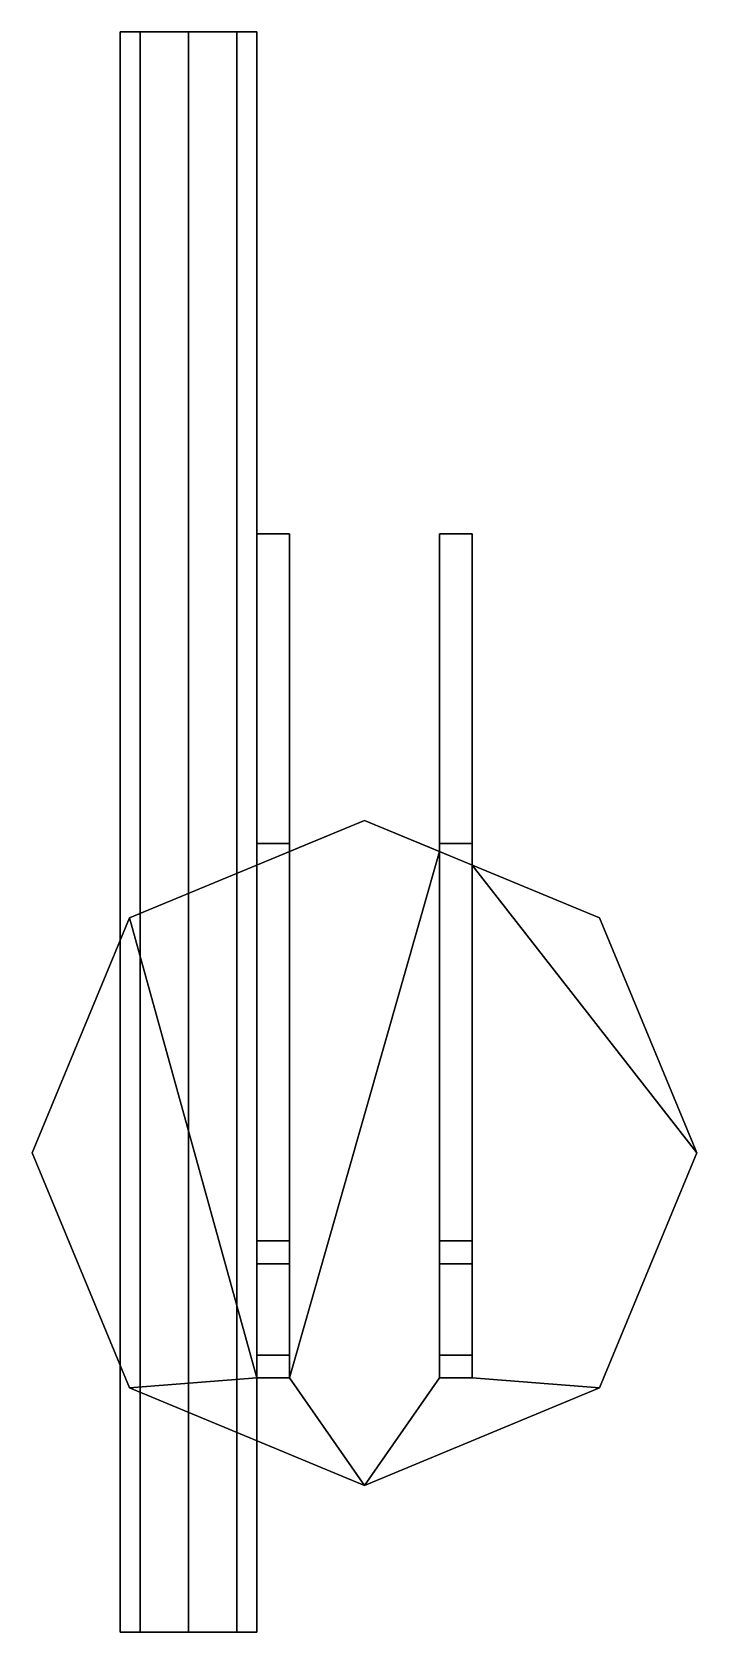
# Model space of a CAD drawing. Extents: x -1.02 to 1.02, y -1.47 to 3.44.
import ezdxf

# ---------------------------------------------------------------- set-up
doc = ezdxf.new("R2010")
doc.units = 0
doc.layers.add('KS_TURRET', color=2, linetype='CONTINUOUS')

msp = doc.modelspace()

# ---------------------------------------------------------------- linework, layer by layer
at = {"layer": 'KS_TURRET'}
for points in [[(-0.6885, 3.44, 5.0785), (-0.75, 3.44, 4.93), (-0.75, -1.47, 4.93), (-0.6885, -1.47, 5.0785)], [(-0.75, 3.44, 4.93), (-0.6885, 3.44, 4.7815), (-0.6885, -1.47, 4.7815), (-0.75, -1.47, 4.93)], [(-0.75, 3.44, 4.93), (-0.3915, 3.44, 4.7815), (-0.54, 3.44, 4.72), (-0.6885, 3.44, 4.7815)], [(-0.6885, 3.44, 5.0785), (-0.33, 3.44, 4.93), (-0.3915, 3.44, 4.7815), (-0.75, 3.44, 4.93)], [(-0.54, 3.44, 5.14), (-0.6885, 3.44, 5.0785), (-0.6885, -1.47, 5.0785), (-0.54, -1.47, 5.14)], [(-0.6885, 3.44, 4.7815), (-0.54, 3.44, 4.72), (-0.54, -1.47, 4.72), (-0.6885, -1.47, 4.7815)], [(-0.54, 3.44, 5.14), (-0.3915, 3.44, 5.0785), (-0.33, 3.44, 4.93), (-0.6885, 3.44, 5.0785)], [(-0.3915, 3.44, 5.0785), (-0.54, 3.44, 5.14), (-0.54, -1.47, 5.14), (-0.3915, -1.47, 5.0785)], [(-0.54, 3.44, 4.72), (-0.3915, 3.44, 4.7815), (-0.3915, -1.47, 4.7815), (-0.54, -1.47, 4.72)], [(-0.33, 3.44, 4.93), (-0.3915, 3.44, 5.0785), (-0.3915, -1.47, 5.0785), (-0.33, -1.47, 4.93)], [(-0.3915, 3.44, 4.7815), (-0.33, 3.44, 4.93), (-0.33, -1.47, 4.93), (-0.3915, -1.47, 4.7815)], [(-0.33, 1.9, 5.03), (-0.33, 0.95, 5.3), (-0.23, 0.95, 5.3), (-0.23, 1.9, 5.03)], [(-0.33, 1.9, 4.67), (-0.33, -0.69, 4.67), (-0.33, 0.95, 5.3), (-0.33, 1.9, 5.03)], [(-0.23, 1.9, 4.67), (-0.23, 0.9247, 4.67), (-0.33, 0.8833, 4.67), (-0.33, 1.9, 4.67)], [(-0.23, 1.9, 5.03), (-0.23, 1.9, 4.67), (-0.33, 1.9, 4.67), (-0.33, 1.9, 5.03)], [(-0.23, 0.95, 5.3), (-0.23, -0.69, 4.67), (-0.23, 1.9, 4.67), (-0.23, 1.9, 5.03)], [(0.33, 1.9, 4.67), (0.33, 0.8833, 4.67), (0.23, 0.9247, 4.67), (0.23, 1.9, 4.67)], [(0.23, 1.9, 4.67), (0.23, -0.69, 4.67), (0.23, 0.95, 5.3), (0.23, 1.9, 5.03)], [(0.33, 1.9, 5.03), (0.33, 1.9, 4.67), (0.23, 1.9, 4.67), (0.23, 1.9, 5.03)], [(0.23, 1.9, 5.03), (0.23, 0.95, 5.3), (0.33, 0.95, 5.3), (0.33, 1.9, 5.03)], [(0.33, 0.95, 5.3), (0.33, -0.69, 4.67), (0.33, 1.9, 4.67), (0.33, 1.9, 5.03)], [(0, 1.02, 4.14), (-0.7212, 0.7212, 4.14), (-0.7212, 0.7212, 4.67), (0, 1.02, 4.67)], [(0.23, 0.9247, 4.67), (0, 1.02, 4.67), (-0.23, 0.9247, 4.67), (-0.23, -0.69, 4.67)], [(0.7212, 0.7212, 4.14), (0, 1.02, 4.14), (0, 1.02, 4.67), (0.7212, 0.7212, 4.67)], [(-0.33, 0.95, 5.3), (-0.33, -0.69, 4.67), (-0.33, -0.69, 6.64), (-0.33, -0.27, 6.64)], [(-0.23, -0.27, 6.64), (-0.23, 0.95, 5.3), (-0.33, 0.95, 5.3), (-0.33, -0.27, 6.64)], [(-0.23, -0.69, 6.64), (-0.23, -0.69, 4.67), (-0.23, 0.95, 5.3), (-0.23, -0.27, 6.64)], [(0.23, 0.95, 5.3), (0.23, -0.69, 4.67), (0.23, -0.69, 6.64), (0.23, -0.27, 6.64)], [(0.33, -0.27, 6.64), (0.33, 0.95, 5.3), (0.23, 0.95, 5.3), (0.23, -0.27, 6.64)], [(0.33, -0.69, 6.64), (0.33, -0.69, 4.67), (0.33, 0.95, 5.3), (0.33, -0.27, 6.64)], [(0, -1.02, 4.67), (0.23, -0.69, 4.67), (0.23, 0.9247, 4.67), (-0.23, -0.69, 4.67)], [(-0.33, 0.8833, 4.67), (-0.7212, 0.7212, 4.67), (-0.33, -0.69, 4.67)], [(0.7212, -0.7212, 4.67), (1.02, 0, 4.67), (0.33, 0.8833, 4.67), (0.33, -0.69, 4.67)], [(1.02, 0, 4.67), (0.7212, 0.7212, 4.67), (0.33, 0.8833, 4.67)], [(-0.7212, 0.7212, 4.14), (-1.02, 0, 4.14), (-1.02, 0, 4.67), (-0.7212, 0.7212, 4.67)], [(-1.02, 0, 4.67), (-0.7212, -0.7212, 4.67), (-0.33, -0.69, 4.67), (-0.7212, 0.7212, 4.67)], [(1.02, 0, 4.14), (0.7212, 0.7212, 4.14), (0.7212, 0.7212, 4.67), (1.02, 0, 4.67)], [(-1.02, 0, 4.14), (-0.7212, -0.7212, 4.14), (-0.7212, -0.7212, 4.67), (-1.02, 0, 4.67)], [(0.7212, -0.7212, 4.14), (1.02, 0, 4.14), (1.02, 0, 4.67), (0.7212, -0.7212, 4.67)], [(-0.23, -0.27, 6.97), (-0.23, -0.27, 6.64), (-0.33, -0.27, 6.64), (-0.33, -0.27, 6.97)], [(-0.33, -0.27, 6.64), (-0.33, -0.34, 6.64), (-0.33, -0.34, 6.97), (-0.33, -0.27, 6.97)], [(-0.33, -0.27, 6.97), (-0.33, -0.34, 6.97), (-0.23, -0.34, 6.97), (-0.23, -0.27, 6.97)], [(-0.23, -0.34, 6.97), (-0.23, -0.34, 6.64), (-0.23, -0.27, 6.64), (-0.23, -0.27, 6.97)], [(0.23, -0.27, 6.64), (0.23, -0.34, 6.64), (0.23, -0.34, 6.97), (0.23, -0.27, 6.97)], [(0.33, -0.27, 6.97), (0.33, -0.27, 6.64), (0.23, -0.27, 6.64), (0.23, -0.27, 6.97)], [(0.23, -0.27, 6.97), (0.23, -0.34, 6.97), (0.33, -0.34, 6.97), (0.33, -0.27, 6.97)], [(0.33, -0.34, 6.97), (0.33, -0.34, 6.64), (0.33, -0.27, 6.64), (0.33, -0.27, 6.97)], [(-0.33, -0.34, 6.64), (-0.33, -0.62, 6.64), (-0.23, -0.62, 6.64), (-0.23, -0.34, 6.64)], [(-0.33, -0.34, 6.97), (-0.33, -0.34, 6.64), (-0.23, -0.34, 6.64), (-0.23, -0.34, 6.97)], [(0.23, -0.34, 6.64), (0.23, -0.62, 6.64), (0.33, -0.62, 6.64), (0.33, -0.34, 6.64)], [(0.23, -0.34, 6.97), (0.23, -0.34, 6.64), (0.33, -0.34, 6.64), (0.33, -0.34, 6.97)], [(-0.23, -0.62, 6.97), (-0.23, -0.62, 6.64), (-0.33, -0.62, 6.64), (-0.33, -0.62, 6.97)], [(-0.33, -0.62, 6.64), (-0.33, -0.69, 6.64), (-0.33, -0.69, 6.97), (-0.33, -0.62, 6.97)], [(-0.33, -0.62, 6.97), (-0.33, -0.69, 6.97), (-0.23, -0.69, 6.97), (-0.23, -0.62, 6.97)], [(-0.23, -0.69, 6.97), (-0.23, -0.69, 6.64), (-0.23, -0.62, 6.64), (-0.23, -0.62, 6.97)], [(0.33, -0.62, 6.97), (0.33, -0.62, 6.64), (0.23, -0.62, 6.64), (0.23, -0.62, 6.97)], [(0.23, -0.62, 6.64), (0.23, -0.69, 6.64), (0.23, -0.69, 6.97), (0.23, -0.62, 6.97)], [(0.23, -0.62, 6.97), (0.23, -0.69, 6.97), (0.33, -0.69, 6.97), (0.33, -0.62, 6.97)], [(0.33, -0.69, 6.97), (0.33, -0.69, 6.64), (0.33, -0.62, 6.64), (0.33, -0.62, 6.97)], [(-0.7212, -0.7212, 4.67), (0, -1.02, 4.67), (-0.23, -0.69, 4.67), (-0.33, -0.69, 4.67)], [(-0.7212, -0.7212, 4.14), (0, -1.02, 4.14), (0, -1.02, 4.67), (-0.7212, -0.7212, 4.67)], [(-0.33, -0.69, 6.64), (-0.33, -0.69, 4.67), (-0.23, -0.69, 4.67), (-0.23, -0.69, 6.64)], [(-0.33, -0.69, 6.97), (-0.33, -0.69, 6.64), (-0.23, -0.69, 6.64), (-0.23, -0.69, 6.97)], [(0, -1.02, 4.67), (0.7212, -0.7212, 4.67), (0.33, -0.69, 4.67), (0.23, -0.69, 4.67)], [(0, -1.02, 4.14), (0.7212, -0.7212, 4.14), (0.7212, -0.7212, 4.67), (0, -1.02, 4.67)], [(0.23, -0.69, 6.64), (0.23, -0.69, 4.67), (0.33, -0.69, 4.67), (0.33, -0.69, 6.64)], [(0.23, -0.69, 6.97), (0.23, -0.69, 6.64), (0.33, -0.69, 6.64), (0.33, -0.69, 6.97)], [(-0.54, -1.47, 5.14), (-0.6885, -1.47, 5.0785), (-0.75, -1.47, 4.93), (-0.3915, -1.47, 5.0785)], [(-0.3915, -1.47, 5.0785), (-0.75, -1.47, 4.93), (-0.6885, -1.47, 4.7815), (-0.33, -1.47, 4.93)], [(-0.33, -1.47, 4.93), (-0.6885, -1.47, 4.7815), (-0.54, -1.47, 4.72), (-0.3915, -1.47, 4.7815)]]:
    msp.add_3dface(points, dxfattribs=at)

doc.saveas('drawing.dxf')
